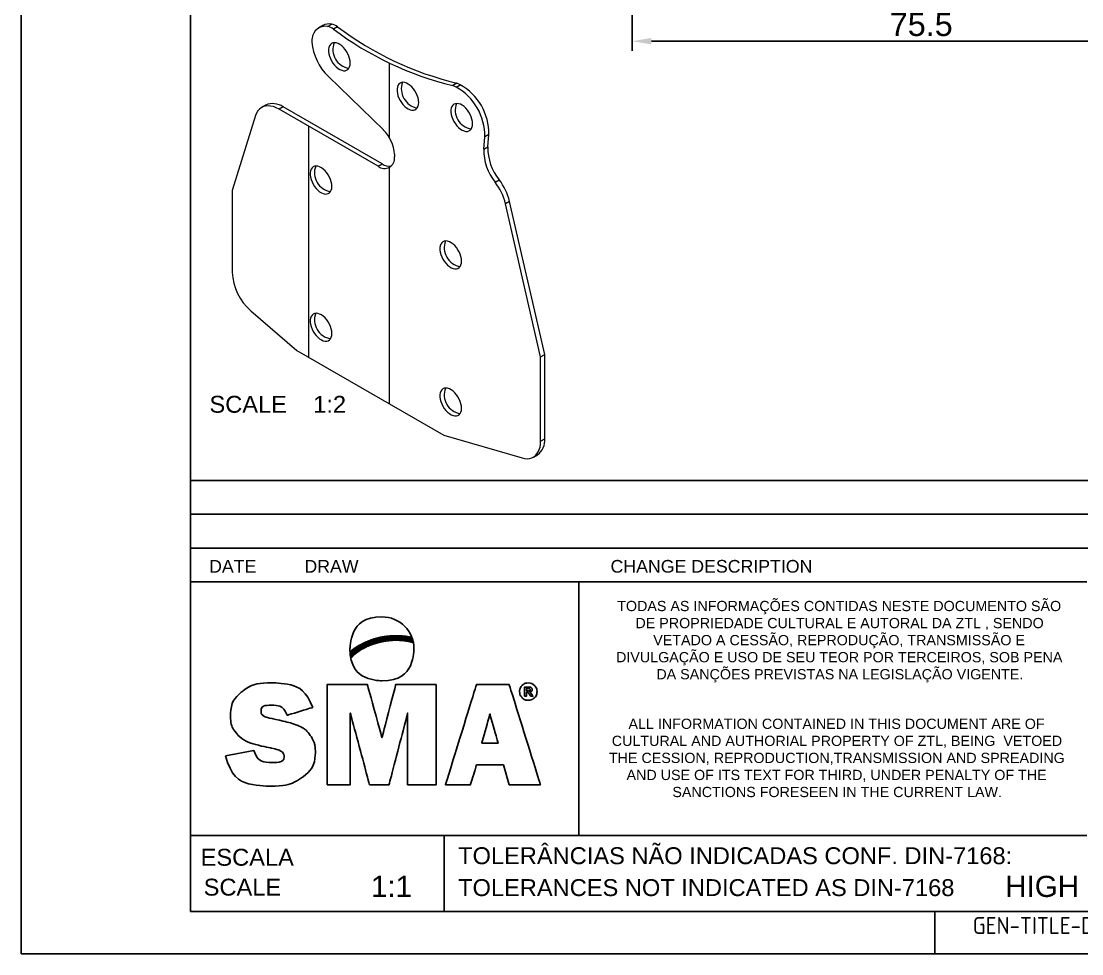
# Model space of a CAD drawing. Header units: millimetres. Extents: x 4575 to 4796, y 1257 to 1565.
# Drawn here: x 4575.3 to 4712.9, y 1256.9 to 1378 of the extents above; entities that cross this region are included whole.
import ezdxf
from ezdxf.enums import TextEntityAlignment as Align

# ---------------------------------------------------------------- set-up
doc = ezdxf.new("R2010")
doc.units = ezdxf.units.MM
doc.layers.add('AM_5', color=3, linetype='Continuous', lineweight=25)
doc.styles.add('ACISOTS', font='isocp.shx', dxfattribs={"height": 1})
doc.styles.get("Standard").update_dxf_attribs({"font": 'arial.ttf'})
doc.dimstyles.new('ISO-25', dxfattribs={"dimtxt": 3, "dimasz": 2.5, "dimexe": 1.25, "dimexo": 0.625, "dimtad": 1, "dimtxsty": 'Standard', "dimcen": 2.5, "dimadec": 0, "dimazin": 0, "dimtfac": 1, "dimtmove": 0, "dimatfit": 3, "dimfxl": 1, "dimarcsym": 0})

# ---------------------------------------------------------------- blocks, each defined once
blk = doc.blocks.new('*D11')
at = {"layer": 'AM_5', "color": 0, "lineweight": -2, "transparency": 16777216}
for p, q in [((4729.59, 1399.41), (4729.59, 1374.12)), ((4654.56, 1398.15), (4654.56, 1374.12)), ((4657.06, 1375.37), (4727.09, 1375.37))]:
    blk.add_line(p, q, dxfattribs=at)
at = {"layer": 'AM_5', "color": 0, "transparency": 16777216}
for points in [[(4657.06, 1375.79), (4657.06, 1374.95), (4654.56, 1375.37)], [(4727.09, 1375.79), (4727.09, 1374.95), (4729.59, 1375.37)]]:
    blk.add_solid(points, dxfattribs=at)
at = {"layer": 'Defpoints', "color": 0, "transparency": 16777216}
for p in [(4729.59, 1400.04), (4654.56, 1398.77), (4729.59, 1375.37)]:
    blk.add_point(p, dxfattribs=at)
at = {"layer": 'AM_5', "color": 0, "transparency": 16777216, "insert": (4692.08, 1377.52), "char_height": 3, "attachment_point": 5}
blk.add_mtext('75.5', dxfattribs=at)

msp = doc.modelspace()

# ---------------------------------------------------------------- linework, layer by layer
at = {"color": 135, "lineweight": 25}
for p, q in [((4575.269, 1256.861), (4575.269, 1565.318)), ((4693.822, 1256.861), (4693.822, 1262.349)), ((4795.909, 1256.861), (4575.269, 1256.861))]:
    msp.add_line(p, q, dxfattribs=at)
for p, q in [((4597.223, 1559.829), (4597.223, 1262.349)), ((4597.223, 1318.332), (4597.223, 1262.349)), ((4790.421, 1318.332), (4597.223, 1318.332)), ((4736.905, 1313.942), (4597.223, 1313.942)), ((4597.223, 1309.551), (4736.905, 1309.551)), ((4597.223, 1305.16), (4713.581, 1305.16)), ((4647.645, 1305.16), (4647.645, 1272.228)), ((4713.581, 1272.228), (4597.223, 1272.228)), ((4630.155, 1272.228), (4630.155, 1262.349)), ((4597.223, 1262.349), (4790.421, 1262.349)), ((4597.223, 1262.349), (4790.421, 1262.349))]:
    msp.add_line(p, q)
at = {"color": 7, "linetype": 'Continuous', "lineweight": 15}
for p, q in [((4614.419, 1377.403), (4613.889, 1377.097)), ((4615.042, 1377.282), (4615.572, 1377.588)), ((4616.32, 1377.255), (4615.79, 1376.949)), ((4623.028, 1372.543), (4623.028, 1362.89)), ((4615.131, 1370.797), (4622.267, 1363.84)), ((4631.805, 1369.929), (4631.275, 1369.623)), ((4631.709, 1369.415), (4631.275, 1369.623)), ((4631.709, 1369.415), (4632.239, 1369.721)), ((4632.239, 1369.721), (4631.805, 1369.929)), ((4607.008, 1367.073), (4606.478, 1366.767)), ((4609.258, 1366.85), (4608.727, 1366.544)), ((4622.107, 1359.433), (4609.258, 1366.85)), ((4605.685, 1365.701), (4602.644, 1355.971)), ((4621.577, 1359.127), (4608.727, 1366.544)), ((4612.538, 1364.345), (4612.538, 1334.337)), ((4635.304, 1361.334), (4635.432, 1362.952)), ((4635.963, 1363.258), (4635.432, 1362.952)), ((4635.835, 1361.641), (4635.963, 1363.258)), ((4635.304, 1361.334), (4635.835, 1361.641)), ((4623.698, 1360.698), (4623.698, 1360.352)), ((4621.577, 1359.127), (4622.107, 1359.433)), ((4623.028, 1358.998), (4623.028, 1328.281)), ((4636.777, 1357.055), (4637.308, 1357.362)), ((4602.644, 1355.971), (4602.644, 1345.332)), ((4638.654, 1354.55), (4638.123, 1354.244)), ((4643.214, 1334.694), (4638.654, 1354.55)), ((4642.684, 1334.388), (4638.123, 1354.244)), ((4605.056, 1340.374), (4611.023, 1335.211)), ((4611.023, 1335.211), (4630.115, 1324.19)), ((4642.684, 1334.388), (4643.214, 1334.694)), ((4642.684, 1323.423), (4642.684, 1334.388)), ((4643.214, 1323.73), (4643.214, 1334.694)), ((4630.115, 1324.19), (4640.271, 1321.251)), ((4642.684, 1323.423), (4643.214, 1323.73)), ((4641.751, 1321.363), (4642.282, 1321.669))]:
    msp.add_line(p, q, dxfattribs=at)
at = {"color": 7, "linetype": 'Continuous', "lineweight": 15, "flags": 128}
for points in [[(4617.97, 1372.538), (4617.95, 1372.824), (4617.89, 1373.125), (4617.792, 1373.433), (4617.658, 1373.738), (4617.493, 1374.032), (4617.302, 1374.306), (4617.089, 1374.553), (4616.861, 1374.765), (4616.625, 1374.936), (4616.386, 1375.062), (4616.153, 1375.139), (4615.932, 1375.164), (4615.729, 1375.137), (4615.55, 1375.058), (4615.401, 1374.93), (4615.284, 1374.757), (4615.205, 1374.543), (4615.165, 1374.295), (4615.165, 1374.02), (4615.205, 1373.726), (4615.284, 1373.42), (4615.401, 1373.113), (4615.55, 1372.812), (4615.729, 1372.527), (4615.932, 1372.266), (4616.153, 1372.035), (4616.386, 1371.843), (4616.625, 1371.694), (4616.861, 1371.592), (4617.089, 1371.541), (4617.302, 1371.542), (4617.493, 1371.595), (4617.658, 1371.699), (4617.792, 1371.85), (4617.89, 1372.044), (4617.95, 1372.275), (4617.97, 1372.538)], [(4626.853, 1367.41), (4626.833, 1367.696), (4626.773, 1367.997), (4626.675, 1368.305), (4626.541, 1368.61), (4626.376, 1368.904), (4626.185, 1369.178), (4625.972, 1369.425), (4625.744, 1369.637), (4625.508, 1369.808), (4625.269, 1369.934), (4625.036, 1370.011), (4624.815, 1370.036), (4624.612, 1370.009), (4624.433, 1369.93), (4624.284, 1369.802), (4624.167, 1369.629), (4624.088, 1369.415), (4624.048, 1369.167), (4624.048, 1368.892), (4624.088, 1368.598), (4624.167, 1368.292), (4624.284, 1367.985), (4624.433, 1367.684), (4624.612, 1367.399), (4624.815, 1367.137), (4625.036, 1366.907), (4625.269, 1366.715), (4625.508, 1366.565), (4625.744, 1366.464), (4625.972, 1366.413), (4626.185, 1366.414), (4626.376, 1366.467), (4626.541, 1366.571), (4626.675, 1366.722), (4626.773, 1366.916), (4626.833, 1367.147), (4626.853, 1367.41)], [(4608.727, 1366.544), (4608.36, 1366.732), (4607.997, 1366.868), (4607.644, 1366.95), (4607.305, 1366.978), (4606.986, 1366.951), (4606.69, 1366.868), (4606.421, 1366.733), (4606.183, 1366.545), (4605.979, 1366.309), (4605.812, 1366.026), (4605.685, 1365.701)], [(4633.854, 1364.655), (4633.833, 1364.941), (4633.773, 1365.242), (4633.675, 1365.549), (4633.542, 1365.854), (4633.377, 1366.148), (4633.185, 1366.423), (4632.972, 1366.669), (4632.744, 1366.882), (4632.508, 1367.053), (4632.27, 1367.179), (4632.037, 1367.255), (4631.816, 1367.281), (4631.613, 1367.253), (4631.434, 1367.175), (4631.284, 1367.047), (4631.168, 1366.874), (4631.088, 1366.66), (4631.048, 1366.412), (4631.048, 1366.137), (4631.088, 1365.842), (4631.168, 1365.537), (4631.284, 1365.23), (4631.434, 1364.929), (4631.613, 1364.644), (4631.816, 1364.382), (4632.037, 1364.152), (4632.27, 1363.959), (4632.508, 1363.81), (4632.744, 1363.709), (4632.972, 1363.658), (4633.185, 1363.659), (4633.377, 1363.712), (4633.542, 1363.815), (4633.675, 1363.966), (4633.773, 1364.161), (4633.833, 1364.392), (4633.854, 1364.655)], [(4615.584, 1356.523), (4615.564, 1356.809), (4615.504, 1357.11), (4615.405, 1357.418), (4615.272, 1357.723), (4615.107, 1358.017), (4614.915, 1358.291), (4614.702, 1358.538), (4614.474, 1358.75), (4614.238, 1358.922), (4614, 1359.048), (4613.767, 1359.124), (4613.546, 1359.149), (4613.343, 1359.122), (4613.164, 1359.043), (4613.014, 1358.916), (4612.898, 1358.742), (4612.818, 1358.529), (4612.778, 1358.281), (4612.778, 1358.006), (4612.818, 1357.711), (4612.898, 1357.406), (4613.014, 1357.098), (4613.164, 1356.798), (4613.343, 1356.512), (4613.546, 1356.251), (4613.767, 1356.021), (4614, 1355.828), (4614.238, 1355.679), (4614.474, 1355.577), (4614.702, 1355.526), (4614.915, 1355.527), (4615.107, 1355.58), (4615.272, 1355.684), (4615.405, 1355.835), (4615.504, 1356.029), (4615.564, 1356.261), (4615.584, 1356.523)], [(4632.422, 1346.803), (4632.402, 1347.089), (4632.341, 1347.39), (4632.243, 1347.698), (4632.11, 1348.003), (4631.945, 1348.297), (4631.753, 1348.571), (4631.54, 1348.818), (4631.312, 1349.03), (4631.076, 1349.201), (4630.838, 1349.327), (4630.605, 1349.404), (4630.384, 1349.429), (4630.181, 1349.402), (4630.002, 1349.323), (4629.852, 1349.195), (4629.736, 1349.022), (4629.656, 1348.808), (4629.616, 1348.56), (4629.616, 1348.285), (4629.656, 1347.991), (4629.736, 1347.685), (4629.852, 1347.378), (4630.002, 1347.077), (4630.181, 1346.792), (4630.384, 1346.531), (4630.605, 1346.3), (4630.838, 1346.108), (4631.076, 1345.959), (4631.312, 1345.857), (4631.54, 1345.806), (4631.753, 1345.807), (4631.945, 1345.86), (4632.11, 1345.964), (4632.243, 1346.115), (4632.341, 1346.309), (4632.402, 1346.54), (4632.422, 1346.803)], [(4615.584, 1337.416), (4615.564, 1337.702), (4615.504, 1338.003), (4615.405, 1338.311), (4615.272, 1338.616), (4615.107, 1338.91), (4614.915, 1339.184), (4614.702, 1339.431), (4614.474, 1339.643), (4614.238, 1339.815), (4614, 1339.94), (4613.767, 1340.017), (4613.546, 1340.042), (4613.343, 1340.015), (4613.164, 1339.936), (4613.014, 1339.809), (4612.898, 1339.635), (4612.818, 1339.422), (4612.778, 1339.174), (4612.778, 1338.898), (4612.818, 1338.604), (4612.898, 1338.299), (4613.014, 1337.991), (4613.164, 1337.69), (4613.343, 1337.405), (4613.546, 1337.144), (4613.767, 1336.914), (4614, 1336.721), (4614.238, 1336.572), (4614.474, 1336.47), (4614.702, 1336.419), (4614.915, 1336.42), (4615.107, 1336.473), (4615.272, 1336.577), (4615.405, 1336.728), (4615.504, 1336.922), (4615.564, 1337.154), (4615.584, 1337.416)], [(4632.422, 1327.696), (4632.402, 1327.982), (4632.341, 1328.283), (4632.243, 1328.591), (4632.11, 1328.896), (4631.945, 1329.19), (4631.753, 1329.464), (4631.54, 1329.711), (4631.312, 1329.923), (4631.076, 1330.094), (4630.838, 1330.22), (4630.605, 1330.297), (4630.384, 1330.322), (4630.181, 1330.295), (4630.002, 1330.216), (4629.852, 1330.088), (4629.736, 1329.915), (4629.656, 1329.701), (4629.616, 1329.453), (4629.616, 1329.178), (4629.656, 1328.884), (4629.736, 1328.578), (4629.852, 1328.271), (4630.002, 1327.97), (4630.181, 1327.685), (4630.384, 1327.423), (4630.605, 1327.193), (4630.838, 1327.001), (4631.076, 1326.851), (4631.312, 1326.75), (4631.54, 1326.699), (4631.753, 1326.7), (4631.945, 1326.753), (4632.11, 1326.857), (4632.243, 1327.008), (4632.341, 1327.202), (4632.402, 1327.433), (4632.422, 1327.696)], [(4640.271, 1321.251), (4640.607, 1321.177), (4640.93, 1321.152), (4641.235, 1321.178), (4641.519, 1321.254), (4641.778, 1321.379), (4642.009, 1321.551), (4642.21, 1321.768), (4642.378, 1322.028), (4642.51, 1322.327), (4642.606, 1322.662), (4642.664, 1323.029), (4642.684, 1323.423)]]:
    msp.add_lwpolyline(points, dxfattribs=at)
at = {"color": 7, "linetype": 'Continuous', "lineweight": 15}
for centre, radius, start, end in [((4614.754, 1375.565), 1.742, 80.49691, 174.46381), ((4615.256, 1375.877), 1.74, 79.53087, 118.72967), ((4614.716, 1375.546), 1.767, 52.5597, 79.3645), ((4615.246, 1375.852), 1.767, 52.5597, 79.3645), ((4641.02, 1410.254), 41.784, 232.85426, 256.51255), ((4641.551, 1410.561), 41.784, 232.85426, 256.51255), ((4614.898, 1375.383), 1.91, 169.43707, 183.6993), ((4620.099, 1375.922), 7.138, 185.32596, 225.8906), ((4618.207, 1374.297), 2.489, 159.68717, 260.30746), ((4627.09, 1369.169), 2.489, 159.68717, 260.30746), ((4628.673, 1363.363), 7.29, 359.1793, 60.7169), ((4628.143, 1363.056), 7.29, 359.1793, 60.7169), ((4607.934, 1364.95), 2.316, 55.13326, 113.55628), ((4634.09, 1366.414), 2.489, 159.68717, 260.30746), ((4619.033, 1360.471), 4.67, 2.78896, 46.1735), ((4641.891, 1361.209), 6.587, 178.90621, 219.08577), ((4642.479, 1361.535), 6.645, 179.08841, 218.90358), ((4622.399, 1360.152), 1.314, 231.28091, 8.72984), ((4615.82, 1358.283), 2.489, 159.68717, 260.30746), ((4623.036, 1360.805), 1.657, 235.90126, 279.80352), ((4631.39, 1352.8), 7.472, 13.54879, 37.62542), ((4630.859, 1352.494), 7.472, 13.54879, 37.62542), ((4632.658, 1348.562), 2.489, 159.68717, 260.30746), ((4609.687, 1345.693), 7.052, 182.93498, 228.95484), ((4615.82, 1339.176), 2.489, 159.68717, 260.30746), ((4632.658, 1329.455), 2.489, 159.68717, 260.30746), ((4641.009, 1323.486), 2.218, 305.00627, 6.30591)]:
    msp.add_arc(centre, radius, start, end, dxfattribs=at)
for points, knots in [([(4622.092, 1300.616), (4624.386, 1300.616), (4626.245, 1298.756), (4626.245, 1296.462), (4626.245, 1296.462), (4626.245, 1294.168), (4624.386, 1292.308), (4622.092, 1292.308), (4622.092, 1292.308), (4619.798, 1292.308), (4617.938, 1294.168), (4617.938, 1296.462), (4617.938, 1296.462), (4617.938, 1298.756), (4619.798, 1300.616), (4622.092, 1300.616)], [0, 0, 0, 0, 0.2, 0.2, 0.2, 0.3, 0.4, 0.4, 0.4, 0.5, 0.6, 0.6, 0.6, 0.8, 1, 1, 1, 1]), ([(4621.896, 1297.348), (4621.896, 1297.348), (4621.896, 1297.958), (4621.896, 1297.958), (4621.896, 1297.958), (4622.007, 1297.981), (4622.116, 1298.001), (4622.225, 1298.019), (4622.225, 1298.019), (4622.225, 1298.019), (4622.225, 1297.416), (4622.225, 1297.416), (4622.225, 1297.416), (4622.114, 1297.395), (4622.005, 1297.373), (4621.896, 1297.348)], [0, 0, 0, 0, 0.2, 0.2, 0.2, 0.3, 0.4, 0.4, 0.4, 0.5, 0.6, 0.6, 0.6, 0.8, 1, 1, 1, 1]), ([(4622.061, 1297.384), (4622.061, 1297.384), (4622.061, 1297.99), (4622.061, 1297.99), (4622.061, 1297.99), (4622.148, 1298.007), (4622.235, 1298.022), (4622.321, 1298.035), (4622.321, 1298.035), (4622.321, 1298.035), (4622.389, 1298.045), (4622.389, 1298.045), (4622.389, 1298.045), (4622.389, 1298.045), (4622.389, 1297.446), (4622.389, 1297.446), (4622.389, 1297.446), (4622.278, 1297.427), (4622.169, 1297.406), (4622.061, 1297.384)], [0, 0, 0, 0, 0.1666667, 0.1666667, 0.1666667, 0.25, 0.3333333, 0.3333333, 0.3333333, 0.4166667, 0.5, 0.5, 0.5, 0.5833333, 0.6666667, 0.6666667, 0.6666667, 0.8333333, 1, 1, 1, 1]), ([(4622.225, 1297.416), (4622.225, 1297.416), (4622.225, 1298.019), (4622.225, 1298.019), (4622.225, 1298.019), (4622.257, 1298.025), (4622.289, 1298.03), (4622.321, 1298.035), (4622.321, 1298.035), (4622.4, 1298.047), (4622.477, 1298.058), (4622.553, 1298.068), (4622.553, 1298.068), (4622.553, 1298.068), (4622.553, 1297.472), (4622.553, 1297.472), (4622.553, 1297.472), (4622.553, 1297.472), (4622.551, 1297.472), (4622.551, 1297.472), (4622.551, 1297.472), (4622.441, 1297.455), (4622.333, 1297.437), (4622.225, 1297.416)], [0, 0, 0, 0, 0.1428571, 0.1428571, 0.1428571, 0.2142857, 0.2857143, 0.2857143, 0.2857143, 0.3571429, 0.4285714, 0.4285714, 0.4285714, 0.5, 0.5714286, 0.5714286, 0.5714286, 0.6428571, 0.7142857, 0.7142857, 0.7142857, 0.8571429, 1, 1, 1, 1]), ([(4622.389, 1297.446), (4622.389, 1297.446), (4622.389, 1298.045), (4622.389, 1298.045), (4622.389, 1298.045), (4622.501, 1298.061), (4622.61, 1298.076), (4622.717, 1298.089), (4622.717, 1298.089), (4622.717, 1298.089), (4622.717, 1297.496), (4622.717, 1297.496), (4622.717, 1297.496), (4622.662, 1297.488), (4622.607, 1297.48), (4622.551, 1297.472), (4622.551, 1297.472), (4622.497, 1297.464), (4622.443, 1297.455), (4622.389, 1297.446)], [0, 0, 0, 0, 0.1666667, 0.1666667, 0.1666667, 0.25, 0.3333333, 0.3333333, 0.3333333, 0.4166667, 0.5, 0.5, 0.5, 0.5833333, 0.6666667, 0.6666667, 0.6666667, 0.8333333, 1, 1, 1, 1]), ([(4622.553, 1297.472), (4622.553, 1297.472), (4622.553, 1298.068), (4622.553, 1298.068), (4622.553, 1298.068), (4622.665, 1298.083), (4622.775, 1298.096), (4622.882, 1298.108), (4622.882, 1298.108), (4622.882, 1298.108), (4622.882, 1297.516), (4622.882, 1297.516), (4622.882, 1297.516), (4622.773, 1297.503), (4622.663, 1297.489), (4622.553, 1297.472)], [0, 0, 0, 0, 0.2, 0.2, 0.2, 0.3, 0.4, 0.4, 0.4, 0.5, 0.6, 0.6, 0.6, 0.8, 1, 1, 1, 1]), ([(4622.717, 1297.496), (4622.717, 1297.496), (4622.717, 1298.089), (4622.717, 1298.089), (4622.717, 1298.089), (4622.829, 1298.103), (4622.939, 1298.114), (4623.046, 1298.124), (4623.046, 1298.124), (4623.046, 1298.124), (4623.046, 1297.534), (4623.046, 1297.534), (4623.046, 1297.534), (4622.937, 1297.523), (4622.827, 1297.51), (4622.717, 1297.496)], [0, 0, 0, 0, 0.2, 0.2, 0.2, 0.3, 0.4, 0.4, 0.4, 0.5, 0.6, 0.6, 0.6, 0.8, 1, 1, 1, 1]), ([(4622.882, 1297.516), (4622.882, 1297.516), (4622.882, 1298.108), (4622.882, 1298.108), (4622.882, 1298.108), (4622.994, 1298.12), (4623.103, 1298.13), (4623.21, 1298.138), (4623.21, 1298.138), (4623.21, 1298.138), (4623.21, 1297.548), (4623.21, 1297.548), (4623.21, 1297.548), (4623.101, 1297.54), (4622.992, 1297.529), (4622.882, 1297.516)], [0, 0, 0, 0, 0.2, 0.2, 0.2, 0.3, 0.4, 0.4, 0.4, 0.5, 0.6, 0.6, 0.6, 0.8, 1, 1, 1, 1]), ([(4623.046, 1297.534), (4623.046, 1297.534), (4623.046, 1298.124), (4623.046, 1298.124), (4623.046, 1298.124), (4623.158, 1298.134), (4623.267, 1298.143), (4623.374, 1298.149), (4623.374, 1298.149), (4623.374, 1298.149), (4623.374, 1297.56), (4623.374, 1297.56), (4623.374, 1297.56), (4623.265, 1297.553), (4623.156, 1297.545), (4623.046, 1297.534)], [0, 0, 0, 0, 0.2, 0.2, 0.2, 0.3, 0.4, 0.4, 0.4, 0.5, 0.6, 0.6, 0.6, 0.8, 1, 1, 1, 1]), ([(4623.21, 1297.548), (4623.21, 1297.548), (4623.21, 1298.138), (4623.21, 1298.138), (4623.21, 1298.138), (4623.322, 1298.147), (4623.431, 1298.153), (4623.538, 1298.158), (4623.538, 1298.158), (4623.538, 1298.158), (4623.538, 1297.569), (4623.538, 1297.569), (4623.538, 1297.569), (4623.43, 1297.564), (4623.32, 1297.557), (4623.21, 1297.548)], [0, 0, 0, 0, 0.2, 0.2, 0.2, 0.3, 0.4, 0.4, 0.4, 0.5, 0.6, 0.6, 0.6, 0.8, 1, 1, 1, 1]), ([(4623.374, 1297.56), (4623.374, 1297.56), (4623.374, 1298.149), (4623.374, 1298.149), (4623.374, 1298.149), (4623.486, 1298.156), (4623.596, 1298.161), (4623.703, 1298.164), (4623.703, 1298.164), (4623.703, 1298.164), (4623.703, 1297.575), (4623.703, 1297.575), (4623.703, 1297.575), (4623.594, 1297.572), (4623.484, 1297.567), (4623.374, 1297.56)], [0, 0, 0, 0, 0.2, 0.2, 0.2, 0.3, 0.4, 0.4, 0.4, 0.5, 0.6, 0.6, 0.6, 0.8, 1, 1, 1, 1]), ([(4623.538, 1297.569), (4623.538, 1297.569), (4623.538, 1298.158), (4623.538, 1298.158), (4623.538, 1298.158), (4623.65, 1298.163), (4623.76, 1298.166), (4623.867, 1298.167), (4623.867, 1298.167), (4623.867, 1298.167), (4623.867, 1297.578), (4623.867, 1297.578), (4623.867, 1297.578), (4623.758, 1297.577), (4623.649, 1297.574), (4623.538, 1297.569)], [0, 0, 0, 0, 0.2, 0.2, 0.2, 0.3, 0.4, 0.4, 0.4, 0.5, 0.6, 0.6, 0.6, 0.8, 1, 1, 1, 1]), ([(4623.703, 1297.575), (4623.703, 1297.575), (4623.703, 1298.164), (4623.703, 1298.164), (4623.703, 1298.164), (4623.814, 1298.167), (4623.924, 1298.168), (4624.031, 1298.168), (4624.031, 1298.168), (4624.031, 1298.168), (4624.031, 1297.577), (4624.031, 1297.577), (4624.031, 1297.577), (4623.922, 1297.579), (4623.813, 1297.578), (4623.703, 1297.575)], [0, 0, 0, 0, 0.2, 0.2, 0.2, 0.3, 0.4, 0.4, 0.4, 0.5, 0.6, 0.6, 0.6, 0.8, 1, 1, 1, 1]), ([(4623.867, 1297.578), (4623.867, 1297.578), (4623.867, 1298.167), (4623.867, 1298.167), (4623.867, 1298.167), (4623.979, 1298.168), (4624.088, 1298.168), (4624.195, 1298.165), (4624.195, 1298.165), (4624.195, 1298.165), (4624.195, 1297.574), (4624.195, 1297.574), (4624.195, 1297.574), (4624.087, 1297.577), (4623.977, 1297.579), (4623.867, 1297.578)], [0, 0, 0, 0, 0.2, 0.2, 0.2, 0.3, 0.4, 0.4, 0.4, 0.5, 0.6, 0.6, 0.6, 0.8, 1, 1, 1, 1]), ([(4624.031, 1297.577), (4624.031, 1297.577), (4624.031, 1298.168), (4624.031, 1298.168), (4624.031, 1298.168), (4624.143, 1298.167), (4624.252, 1298.164), (4624.36, 1298.159), (4624.36, 1298.159), (4624.36, 1298.159), (4624.36, 1297.568), (4624.36, 1297.568), (4624.36, 1297.568), (4624.251, 1297.573), (4624.141, 1297.576), (4624.031, 1297.577)], [0, 0, 0, 0, 0.2, 0.2, 0.2, 0.3, 0.4, 0.4, 0.4, 0.5, 0.6, 0.6, 0.6, 0.8, 1, 1, 1, 1]), ([(4624.195, 1297.574), (4624.195, 1297.574), (4624.195, 1298.165), (4624.195, 1298.165), (4624.195, 1298.165), (4624.307, 1298.162), (4624.416, 1298.157), (4624.524, 1298.15), (4624.524, 1298.15), (4624.524, 1298.15), (4624.524, 1297.558), (4624.524, 1297.558), (4624.524, 1297.558), (4624.415, 1297.566), (4624.306, 1297.571), (4624.195, 1297.574)], [0, 0, 0, 0, 0.2, 0.2, 0.2, 0.3, 0.4, 0.4, 0.4, 0.5, 0.6, 0.6, 0.6, 0.8, 1, 1, 1, 1]), ([(4624.36, 1297.568), (4624.36, 1297.568), (4624.36, 1298.159), (4624.36, 1298.159), (4624.36, 1298.159), (4624.471, 1298.154), (4624.58, 1298.147), (4624.688, 1298.138), (4624.688, 1298.138), (4624.688, 1298.138), (4624.688, 1297.546), (4624.688, 1297.546), (4624.688, 1297.546), (4624.58, 1297.555), (4624.47, 1297.562), (4624.36, 1297.568)], [0, 0, 0, 0, 0.2, 0.2, 0.2, 0.3, 0.4, 0.4, 0.4, 0.5, 0.6, 0.6, 0.6, 0.8, 1, 1, 1, 1]), ([(4624.524, 1297.558), (4624.524, 1297.558), (4624.524, 1298.15), (4624.524, 1298.15), (4624.524, 1298.15), (4624.635, 1298.143), (4624.744, 1298.134), (4624.852, 1298.123), (4624.852, 1298.123), (4624.852, 1298.123), (4624.852, 1297.53), (4624.852, 1297.53), (4624.852, 1297.53), (4624.744, 1297.541), (4624.634, 1297.551), (4624.524, 1297.558)], [0, 0, 0, 0, 0.2, 0.2, 0.2, 0.3, 0.4, 0.4, 0.4, 0.5, 0.6, 0.6, 0.6, 0.8, 1, 1, 1, 1]), ([(4624.688, 1297.546), (4624.688, 1297.546), (4624.688, 1298.138), (4624.688, 1298.138), (4624.688, 1298.138), (4624.799, 1298.129), (4624.908, 1298.118), (4625.016, 1298.105), (4625.016, 1298.105), (4625.016, 1298.105), (4625.016, 1297.51), (4625.016, 1297.51), (4625.016, 1297.51), (4624.908, 1297.524), (4624.799, 1297.536), (4624.688, 1297.546)], [0, 0, 0, 0, 0.2, 0.2, 0.2, 0.3, 0.4, 0.4, 0.4, 0.5, 0.6, 0.6, 0.6, 0.8, 1, 1, 1, 1]), ([(4624.852, 1297.53), (4624.852, 1297.53), (4624.852, 1298.123), (4624.852, 1298.123), (4624.852, 1298.123), (4624.963, 1298.112), (4625.072, 1298.098), (4625.181, 1298.084), (4625.181, 1298.084), (4625.181, 1298.084), (4625.181, 1297.488), (4625.181, 1297.488), (4625.181, 1297.488), (4625.072, 1297.504), (4624.963, 1297.518), (4624.852, 1297.53)], [0, 0, 0, 0, 0.2, 0.2, 0.2, 0.3, 0.4, 0.4, 0.4, 0.5, 0.6, 0.6, 0.6, 0.8, 1, 1, 1, 1]), ([(4625.016, 1297.51), (4625.016, 1297.51), (4625.016, 1298.105), (4625.016, 1298.105), (4625.016, 1298.105), (4625.127, 1298.091), (4625.236, 1298.076), (4625.345, 1298.059), (4625.345, 1298.059), (4625.345, 1298.059), (4625.345, 1297.461), (4625.345, 1297.461), (4625.345, 1297.461), (4625.237, 1297.48), (4625.127, 1297.496), (4625.016, 1297.51)], [0, 0, 0, 0, 0.2, 0.2, 0.2, 0.3, 0.4, 0.4, 0.4, 0.5, 0.6, 0.6, 0.6, 0.8, 1, 1, 1, 1]), ([(4625.181, 1297.488), (4625.181, 1297.488), (4625.181, 1298.084), (4625.181, 1298.084), (4625.181, 1298.084), (4625.291, 1298.068), (4625.4, 1298.051), (4625.509, 1298.033), (4625.509, 1298.033), (4625.509, 1298.033), (4625.509, 1297.432), (4625.509, 1297.432), (4625.509, 1297.432), (4625.401, 1297.452), (4625.292, 1297.471), (4625.181, 1297.488)], [0, 0, 0, 0, 0.2, 0.2, 0.2, 0.3, 0.4, 0.4, 0.4, 0.5, 0.6, 0.6, 0.6, 0.8, 1, 1, 1, 1]), ([(4625.345, 1297.461), (4625.345, 1297.461), (4625.345, 1298.059), (4625.345, 1298.059), (4625.345, 1298.059), (4625.455, 1298.042), (4625.564, 1298.024), (4625.673, 1298.003), (4625.673, 1298.003), (4625.673, 1298.003), (4625.673, 1297.398), (4625.673, 1297.398), (4625.673, 1297.398), (4625.565, 1297.421), (4625.456, 1297.443), (4625.345, 1297.461)], [0, 0, 0, 0, 0.2, 0.2, 0.2, 0.3, 0.4, 0.4, 0.4, 0.5, 0.6, 0.6, 0.6, 0.8, 1, 1, 1, 1]), ([(4625.509, 1297.432), (4625.509, 1297.432), (4625.509, 1298.033), (4625.509, 1298.033), (4625.509, 1298.033), (4625.619, 1298.014), (4625.728, 1297.993), (4625.838, 1297.971), (4625.838, 1297.971), (4625.838, 1297.971), (4625.838, 1297.361), (4625.838, 1297.361), (4625.838, 1297.361), (4625.73, 1297.387), (4625.62, 1297.41), (4625.509, 1297.432)], [0, 0, 0, 0, 0.2, 0.2, 0.2, 0.3, 0.4, 0.4, 0.4, 0.5, 0.6, 0.6, 0.6, 0.8, 1, 1, 1, 1]), ([(4618.448, 1295.663), (4618.448, 1295.663), (4618.448, 1296.466), (4618.448, 1296.466), (4618.448, 1296.466), (4618.554, 1296.541), (4618.664, 1296.613), (4618.776, 1296.684), (4618.776, 1296.684), (4618.776, 1296.684), (4618.776, 1295.934), (4618.776, 1295.934), (4618.776, 1295.934), (4618.662, 1295.846), (4618.552, 1295.756), (4618.448, 1295.663)], [0, 0, 0, 0, 0.2, 0.2, 0.2, 0.3, 0.4, 0.4, 0.4, 0.5, 0.6, 0.6, 0.6, 0.8, 1, 1, 1, 1]), ([(4618.612, 1295.803), (4618.612, 1295.803), (4618.612, 1296.578), (4618.612, 1296.578), (4618.612, 1296.578), (4618.719, 1296.649), (4618.828, 1296.718), (4618.94, 1296.785), (4618.94, 1296.785), (4618.94, 1296.785), (4618.94, 1296.057), (4618.94, 1296.057), (4618.94, 1296.057), (4618.827, 1295.975), (4618.717, 1295.89), (4618.612, 1295.803)], [0, 0, 0, 0, 0.2, 0.2, 0.2, 0.3, 0.4, 0.4, 0.4, 0.5, 0.6, 0.6, 0.6, 0.8, 1, 1, 1, 1]), ([(4618.776, 1295.934), (4618.776, 1295.934), (4618.776, 1296.684), (4618.776, 1296.684), (4618.776, 1296.684), (4618.883, 1296.752), (4618.993, 1296.818), (4619.105, 1296.882), (4619.105, 1296.882), (4619.105, 1296.882), (4619.105, 1296.171), (4619.105, 1296.171), (4619.105, 1296.171), (4618.991, 1296.095), (4618.882, 1296.016), (4618.776, 1295.934)], [0, 0, 0, 0, 0.2, 0.2, 0.2, 0.3, 0.4, 0.4, 0.4, 0.5, 0.6, 0.6, 0.6, 0.8, 1, 1, 1, 1]), ([(4618.94, 1296.057), (4618.94, 1296.057), (4618.94, 1296.785), (4618.94, 1296.785), (4618.94, 1296.785), (4619.048, 1296.85), (4619.157, 1296.912), (4619.269, 1296.973), (4619.269, 1296.973), (4619.269, 1296.973), (4619.269, 1296.279), (4619.269, 1296.279), (4619.269, 1296.279), (4619.156, 1296.207), (4619.046, 1296.133), (4618.94, 1296.057)], [0, 0, 0, 0, 0.2, 0.2, 0.2, 0.3, 0.4, 0.4, 0.4, 0.5, 0.6, 0.6, 0.6, 0.8, 1, 1, 1, 1]), ([(4619.105, 1296.171), (4619.105, 1296.171), (4619.105, 1296.882), (4619.105, 1296.882), (4619.105, 1296.882), (4619.212, 1296.943), (4619.322, 1297.003), (4619.433, 1297.061), (4619.433, 1297.061), (4619.433, 1297.061), (4619.433, 1296.381), (4619.433, 1296.381), (4619.433, 1296.381), (4619.32, 1296.313), (4619.211, 1296.243), (4619.105, 1296.171)], [0, 0, 0, 0, 0.2, 0.2, 0.2, 0.3, 0.4, 0.4, 0.4, 0.5, 0.6, 0.6, 0.6, 0.8, 1, 1, 1, 1]), ([(4619.269, 1296.279), (4619.269, 1296.279), (4619.269, 1296.973), (4619.269, 1296.973), (4619.269, 1296.973), (4619.377, 1297.032), (4619.486, 1297.089), (4619.597, 1297.145), (4619.597, 1297.145), (4619.597, 1297.145), (4619.597, 1296.476), (4619.597, 1296.476), (4619.597, 1296.476), (4619.485, 1296.413), (4619.375, 1296.347), (4619.269, 1296.279)], [0, 0, 0, 0, 0.2, 0.2, 0.2, 0.3, 0.4, 0.4, 0.4, 0.5, 0.6, 0.6, 0.6, 0.8, 1, 1, 1, 1]), ([(4619.433, 1296.381), (4619.433, 1296.381), (4619.433, 1297.061), (4619.433, 1297.061), (4619.433, 1297.061), (4619.541, 1297.117), (4619.651, 1297.172), (4619.761, 1297.225), (4619.761, 1297.225), (4619.761, 1297.225), (4619.761, 1296.566), (4619.761, 1296.566), (4619.761, 1296.566), (4619.649, 1296.506), (4619.54, 1296.444), (4619.433, 1296.381)], [0, 0, 0, 0, 0.2, 0.2, 0.2, 0.3, 0.4, 0.4, 0.4, 0.5, 0.6, 0.6, 0.6, 0.8, 1, 1, 1, 1]), ([(4619.597, 1296.476), (4619.597, 1296.476), (4619.597, 1297.145), (4619.597, 1297.145), (4619.597, 1297.145), (4619.705, 1297.199), (4619.815, 1297.251), (4619.926, 1297.301), (4619.926, 1297.301), (4619.926, 1297.301), (4619.926, 1296.651), (4619.926, 1296.651), (4619.926, 1296.651), (4619.814, 1296.595), (4619.704, 1296.536), (4619.597, 1296.476)], [0, 0, 0, 0, 0.2, 0.2, 0.2, 0.3, 0.4, 0.4, 0.4, 0.5, 0.6, 0.6, 0.6, 0.8, 1, 1, 1, 1]), ([(4619.761, 1296.566), (4619.761, 1296.566), (4619.761, 1297.225), (4619.761, 1297.225), (4619.761, 1297.225), (4619.87, 1297.276), (4619.979, 1297.326), (4620.09, 1297.374), (4620.09, 1297.374), (4620.09, 1297.374), (4620.09, 1296.731), (4620.09, 1296.731), (4620.09, 1296.731), (4619.978, 1296.678), (4619.869, 1296.623), (4619.761, 1296.566)], [0, 0, 0, 0, 0.2, 0.2, 0.2, 0.3, 0.4, 0.4, 0.4, 0.5, 0.6, 0.6, 0.6, 0.8, 1, 1, 1, 1]), ([(4619.926, 1296.651), (4619.926, 1296.651), (4619.926, 1297.301), (4619.926, 1297.301), (4619.926, 1297.301), (4620.034, 1297.351), (4620.144, 1297.398), (4620.254, 1297.444), (4620.254, 1297.444), (4620.254, 1297.444), (4620.254, 1296.806), (4620.254, 1296.806), (4620.254, 1296.806), (4620.142, 1296.757), (4620.033, 1296.705), (4619.926, 1296.651)], [0, 0, 0, 0, 0.2, 0.2, 0.2, 0.3, 0.4, 0.4, 0.4, 0.5, 0.6, 0.6, 0.6, 0.8, 1, 1, 1, 1]), ([(4620.09, 1296.731), (4620.09, 1296.731), (4620.09, 1297.374), (4620.09, 1297.374), (4620.09, 1297.374), (4620.199, 1297.421), (4620.308, 1297.466), (4620.418, 1297.51), (4620.418, 1297.51), (4620.418, 1297.51), (4620.418, 1296.878), (4620.418, 1296.878), (4620.418, 1296.878), (4620.307, 1296.831), (4620.197, 1296.782), (4620.09, 1296.731)], [0, 0, 0, 0, 0.2, 0.2, 0.2, 0.3, 0.4, 0.4, 0.4, 0.5, 0.6, 0.6, 0.6, 0.8, 1, 1, 1, 1]), ([(4620.254, 1296.806), (4620.254, 1296.806), (4620.254, 1297.444), (4620.254, 1297.444), (4620.254, 1297.444), (4620.363, 1297.488), (4620.472, 1297.531), (4620.583, 1297.572), (4620.583, 1297.572), (4620.583, 1297.572), (4620.583, 1296.945), (4620.583, 1296.945), (4620.583, 1296.945), (4620.471, 1296.901), (4620.362, 1296.854), (4620.254, 1296.806)], [0, 0, 0, 0, 0.2, 0.2, 0.2, 0.3, 0.4, 0.4, 0.4, 0.5, 0.6, 0.6, 0.6, 0.8, 1, 1, 1, 1]), ([(4620.418, 1296.878), (4620.418, 1296.878), (4620.418, 1297.51), (4620.418, 1297.51), (4620.418, 1297.51), (4620.527, 1297.552), (4620.637, 1297.593), (4620.747, 1297.632), (4620.747, 1297.632), (4620.747, 1297.632), (4620.747, 1297.008), (4620.747, 1297.008), (4620.747, 1297.008), (4620.635, 1296.966), (4620.526, 1296.923), (4620.418, 1296.878)], [0, 0, 0, 0, 0.2, 0.2, 0.2, 0.3, 0.4, 0.4, 0.4, 0.5, 0.6, 0.6, 0.6, 0.8, 1, 1, 1, 1]), ([(4620.583, 1296.945), (4620.583, 1296.945), (4620.583, 1297.572), (4620.583, 1297.572), (4620.583, 1297.572), (4620.692, 1297.613), (4620.801, 1297.652), (4620.911, 1297.688), (4620.911, 1297.688), (4620.911, 1297.688), (4620.911, 1297.067), (4620.911, 1297.067), (4620.911, 1297.067), (4620.8, 1297.028), (4620.69, 1296.987), (4620.583, 1296.945)], [0, 0, 0, 0, 0.2, 0.2, 0.2, 0.3, 0.4, 0.4, 0.4, 0.5, 0.6, 0.6, 0.6, 0.8, 1, 1, 1, 1]), ([(4620.747, 1297.008), (4620.747, 1297.008), (4620.747, 1297.632), (4620.747, 1297.632), (4620.747, 1297.632), (4620.856, 1297.671), (4620.966, 1297.707), (4621.075, 1297.742), (4621.075, 1297.742), (4621.075, 1297.742), (4621.075, 1297.122), (4621.075, 1297.122), (4621.075, 1297.122), (4620.964, 1297.086), (4620.855, 1297.048), (4620.747, 1297.008)], [0, 0, 0, 0, 0.2, 0.2, 0.2, 0.3, 0.4, 0.4, 0.4, 0.5, 0.6, 0.6, 0.6, 0.8, 1, 1, 1, 1]), ([(4620.911, 1297.067), (4620.911, 1297.067), (4620.911, 1297.688), (4620.911, 1297.688), (4620.911, 1297.688), (4621.02, 1297.725), (4621.13, 1297.759), (4621.239, 1297.791), (4621.239, 1297.791), (4621.239, 1297.791), (4621.239, 1297.174), (4621.239, 1297.174), (4621.239, 1297.174), (4621.128, 1297.14), (4621.019, 1297.105), (4620.911, 1297.067)], [0, 0, 0, 0, 0.2, 0.2, 0.2, 0.3, 0.4, 0.4, 0.4, 0.5, 0.6, 0.6, 0.6, 0.8, 1, 1, 1, 1]), ([(4621.075, 1297.122), (4621.075, 1297.122), (4621.075, 1297.742), (4621.075, 1297.742), (4621.075, 1297.742), (4621.185, 1297.776), (4621.294, 1297.808), (4621.404, 1297.838), (4621.404, 1297.838), (4621.404, 1297.838), (4621.404, 1297.223), (4621.404, 1297.223), (4621.404, 1297.223), (4621.293, 1297.191), (4621.183, 1297.158), (4621.075, 1297.122)], [0, 0, 0, 0, 0.2, 0.2, 0.2, 0.3, 0.4, 0.4, 0.4, 0.5, 0.6, 0.6, 0.6, 0.8, 1, 1, 1, 1]), ([(4621.239, 1297.174), (4621.239, 1297.174), (4621.239, 1297.791), (4621.239, 1297.791), (4621.239, 1297.791), (4621.349, 1297.824), (4621.459, 1297.854), (4621.568, 1297.881), (4621.568, 1297.881), (4621.568, 1297.881), (4621.568, 1297.268), (4621.568, 1297.268), (4621.568, 1297.268), (4621.457, 1297.239), (4621.348, 1297.207), (4621.239, 1297.174)], [0, 0, 0, 0, 0.2, 0.2, 0.2, 0.3, 0.4, 0.4, 0.4, 0.5, 0.6, 0.6, 0.6, 0.8, 1, 1, 1, 1]), ([(4621.404, 1297.223), (4621.404, 1297.223), (4621.404, 1297.838), (4621.404, 1297.838), (4621.404, 1297.838), (4621.513, 1297.868), (4621.623, 1297.896), (4621.732, 1297.921), (4621.732, 1297.921), (4621.732, 1297.921), (4621.732, 1297.31), (4621.732, 1297.31), (4621.732, 1297.31), (4621.621, 1297.283), (4621.512, 1297.254), (4621.404, 1297.223)], [0, 0, 0, 0, 0.2, 0.2, 0.2, 0.3, 0.4, 0.4, 0.4, 0.5, 0.6, 0.6, 0.6, 0.8, 1, 1, 1, 1]), ([(4621.568, 1297.268), (4621.568, 1297.268), (4621.568, 1297.881), (4621.568, 1297.881), (4621.568, 1297.881), (4621.678, 1297.909), (4621.787, 1297.935), (4621.896, 1297.958), (4621.896, 1297.958), (4621.896, 1297.958), (4621.896, 1297.348), (4621.896, 1297.348), (4621.896, 1297.348), (4621.786, 1297.323), (4621.676, 1297.297), (4621.568, 1297.268)], [0, 0, 0, 0, 0.2, 0.2, 0.2, 0.3, 0.4, 0.4, 0.4, 0.5, 0.6, 0.6, 0.6, 0.8, 1, 1, 1, 1]), ([(4621.732, 1297.31), (4621.732, 1297.31), (4621.732, 1297.921), (4621.732, 1297.921), (4621.732, 1297.921), (4621.842, 1297.947), (4621.952, 1297.97), (4622.061, 1297.99), (4622.061, 1297.99), (4622.061, 1297.99), (4622.061, 1297.384), (4622.061, 1297.384), (4622.061, 1297.384), (4621.95, 1297.361), (4621.84, 1297.336), (4621.732, 1297.31)], [0, 0, 0, 0, 0.2, 0.2, 0.2, 0.3, 0.4, 0.4, 0.4, 0.5, 0.6, 0.6, 0.6, 0.8, 1, 1, 1, 1]), ([(4625.673, 1297.398), (4625.673, 1297.398), (4625.673, 1298.003), (4625.673, 1298.003), (4625.673, 1298.003), (4625.774, 1297.984), (4625.873, 1297.965), (4625.973, 1297.943), (4625.973, 1297.943), (4625.983, 1297.918), (4625.993, 1297.892), (4626.002, 1297.866), (4626.002, 1297.866), (4626.002, 1297.866), (4626.002, 1297.319), (4626.002, 1297.319), (4626.002, 1297.319), (4625.894, 1297.348), (4625.785, 1297.374), (4625.673, 1297.398)], [0, 0, 0, 0, 0.1666667, 0.1666667, 0.1666667, 0.25, 0.3333333, 0.3333333, 0.3333333, 0.4166667, 0.5, 0.5, 0.5, 0.5833333, 0.6666667, 0.6666667, 0.6666667, 0.8333333, 1, 1, 1, 1]), ([(4625.838, 1297.361), (4625.838, 1297.361), (4625.838, 1297.971), (4625.838, 1297.971), (4625.838, 1297.971), (4625.883, 1297.962), (4625.928, 1297.953), (4625.973, 1297.943), (4625.973, 1297.943), (4626.055, 1297.728), (4626.12, 1297.504), (4626.166, 1297.274), (4626.166, 1297.274), (4626.058, 1297.305), (4625.949, 1297.334), (4625.838, 1297.361)], [0, 0, 0, 0, 0.2, 0.2, 0.2, 0.3, 0.4, 0.4, 0.4, 0.5, 0.6, 0.6, 0.6, 0.8, 1, 1, 1, 1]), ([(4626.002, 1297.319), (4626.002, 1297.319), (4626.002, 1297.866), (4626.002, 1297.866), (4626.002, 1297.866), (4626.071, 1297.675), (4626.126, 1297.477), (4626.166, 1297.274), (4626.166, 1297.274), (4626.112, 1297.289), (4626.057, 1297.305), (4626.002, 1297.319)], [0, 0, 0, 0, 0.25, 0.25, 0.25, 0.375, 0.5, 0.5, 0.5, 0.75, 1, 1, 1, 1]), ([(4618.283, 1296.348), (4618.283, 1296.348), (4618.283, 1295.511), (4618.283, 1295.511), (4618.283, 1295.511), (4618.219, 1295.449), (4618.157, 1295.386), (4618.097, 1295.323), (4618.097, 1295.323), (4618.026, 1295.57), (4617.978, 1295.826), (4617.955, 1296.09), (4617.955, 1296.09), (4618.06, 1296.178), (4618.169, 1296.264), (4618.283, 1296.348)], [0, 0, 0, 0, 0.2, 0.2, 0.2, 0.3, 0.4, 0.4, 0.4, 0.5, 0.6, 0.6, 0.6, 0.8, 1, 1, 1, 1]), ([(4618.119, 1296.223), (4618.119, 1296.223), (4618.119, 1295.346), (4618.119, 1295.346), (4618.119, 1295.346), (4618.112, 1295.338), (4618.104, 1295.33), (4618.097, 1295.323), (4618.097, 1295.323), (4618.026, 1295.57), (4617.978, 1295.826), (4617.955, 1296.09), (4617.955, 1296.09), (4618.008, 1296.135), (4618.063, 1296.179), (4618.119, 1296.223)], [0, 0, 0, 0, 0.2, 0.2, 0.2, 0.3, 0.4, 0.4, 0.4, 0.5, 0.6, 0.6, 0.6, 0.8, 1, 1, 1, 1]), ([(4618.119, 1295.346), (4618.119, 1295.346), (4618.119, 1296.223), (4618.119, 1296.223), (4618.119, 1296.223), (4618.224, 1296.306), (4618.334, 1296.387), (4618.448, 1296.466), (4618.448, 1296.466), (4618.448, 1296.466), (4618.448, 1295.663), (4618.448, 1295.663), (4618.448, 1295.663), (4618.332, 1295.56), (4618.222, 1295.454), (4618.119, 1295.346)], [0, 0, 0, 0, 0.2, 0.2, 0.2, 0.3, 0.4, 0.4, 0.4, 0.5, 0.6, 0.6, 0.6, 0.8, 1, 1, 1, 1]), ([(4618.283, 1295.511), (4618.283, 1295.511), (4618.283, 1296.348), (4618.283, 1296.348), (4618.283, 1296.348), (4618.389, 1296.427), (4618.499, 1296.503), (4618.612, 1296.578), (4618.612, 1296.578), (4618.612, 1296.578), (4618.612, 1295.803), (4618.612, 1295.803), (4618.612, 1295.803), (4618.497, 1295.709), (4618.387, 1295.611), (4618.283, 1295.511)], [0, 0, 0, 0, 0.2, 0.2, 0.2, 0.3, 0.4, 0.4, 0.4, 0.5, 0.6, 0.6, 0.6, 0.8, 1, 1, 1, 1]), ([(4601.769, 1282.589), (4601.769, 1282.589), (4605.477, 1283.257), (4605.477, 1283.257), (4605.477, 1283.257), (4605.789, 1282.208), (4606.59, 1281.684), (4607.88, 1281.684), (4607.88, 1281.684), (4608.886, 1281.684), (4609.387, 1281.951), (4609.387, 1282.485), (4609.387, 1282.485), (4609.387, 1282.765), (4609.273, 1282.983), (4609.039, 1283.14), (4609.039, 1283.14), (4608.807, 1283.296), (4608.394, 1283.433), (4607.795, 1283.553), (4607.795, 1283.553), (4605.513, 1283.992), (4604.048, 1284.565), (4603.4, 1285.269), (4603.4, 1285.269), (4602.749, 1285.975), (4602.426, 1286.805), (4602.426, 1287.759), (4602.426, 1287.759), (4602.426, 1288.987), (4602.892, 1290.009), (4603.823, 1290.823), (4603.823, 1290.823), (4604.754, 1291.637), (4606.095, 1292.044), (4607.844, 1292.044), (4607.844, 1292.044), (4610.494, 1292.044), (4612.245, 1290.976), (4613.098, 1288.847), (4613.098, 1288.847), (4613.098, 1288.847), (4609.787, 1287.844), (4609.787, 1287.844), (4609.787, 1287.844), (4609.446, 1288.716), (4608.749, 1289.153), (4607.7, 1289.153), (4607.7, 1289.153), (4606.828, 1289.153), (4606.392, 1288.882), (4606.392, 1288.342), (4606.392, 1288.342), (4606.392, 1288.101), (4606.493, 1287.912), (4606.688, 1287.779), (4606.688, 1287.779), (4606.887, 1287.645), (4607.267, 1287.518), (4607.834, 1287.398), (4607.834, 1287.398), (4609.39, 1287.066), (4610.497, 1286.773), (4611.151, 1286.519), (4611.151, 1286.519), (4611.809, 1286.265), (4612.356, 1285.832), (4612.792, 1285.217), (4612.792, 1285.217), (4613.232, 1284.605), (4613.45, 1283.882), (4613.45, 1283.048), (4613.45, 1283.048), (4613.45, 1281.733), (4612.916, 1280.665), (4611.848, 1279.848), (4611.848, 1279.848), (4610.78, 1279.031), (4609.377, 1278.621), (4607.642, 1278.621), (4607.642, 1278.621), (4604.471, 1278.621), (4602.511, 1279.946), (4601.769, 1282.589)], [0, 0, 0, 0, 0.0454545, 0.0454545, 0.0454545, 0.0681818, 0.0909091, 0.0909091, 0.0909091, 0.1136364, 0.1363636, 0.1363636, 0.1363636, 0.1590909, 0.1818182, 0.1818182, 0.1818182, 0.2045455, 0.2272727, 0.2272727, 0.2272727, 0.25, 0.2727273, 0.2727273, 0.2727273, 0.2954545, 0.3181818, 0.3181818, 0.3181818, 0.3409091, 0.3636364, 0.3636364, 0.3636364, 0.3863636, 0.4090909, 0.4090909, 0.4090909, 0.4318182, 0.4545455, 0.4545455, 0.4545455, 0.4772727, 0.5, 0.5, 0.5, 0.5227273, 0.5454545, 0.5454545, 0.5454545, 0.5681818, 0.5909091, 0.5909091, 0.5909091, 0.6136364, 0.6363636, 0.6363636, 0.6363636, 0.6590909, 0.6818182, 0.6818182, 0.6818182, 0.7045455, 0.7272727, 0.7272727, 0.7272727, 0.75, 0.7727273, 0.7727273, 0.7727273, 0.7954545, 0.8181818, 0.8181818, 0.8181818, 0.8409091, 0.8636364, 0.8636364, 0.8636364, 0.8863636, 0.9090909, 0.9090909, 0.9090909, 0.9545455, 1, 1, 1, 1]), ([(4629.132, 1291.842), (4629.132, 1291.842), (4629.132, 1278.822), (4629.132, 1278.822), (4629.132, 1278.822), (4629.132, 1278.822), (4625.424, 1278.822), (4625.424, 1278.822), (4625.424, 1278.822), (4625.424, 1278.822), (4625.424, 1288.13), (4625.424, 1288.13), (4625.424, 1288.13), (4625.424, 1288.13), (4623.009, 1278.822), (4623.009, 1278.822), (4623.009, 1278.822), (4623.009, 1278.822), (4620.472, 1278.822), (4620.472, 1278.822), (4620.472, 1278.822), (4620.472, 1278.822), (4617.975, 1288.13), (4617.975, 1288.13), (4617.975, 1288.13), (4617.975, 1288.13), (4617.975, 1278.822), (4617.975, 1278.822), (4617.975, 1278.822), (4617.975, 1278.822), (4614.98, 1278.822), (4614.98, 1278.822), (4614.98, 1278.822), (4614.98, 1278.822), (4614.98, 1291.842), (4614.98, 1291.842), (4614.98, 1291.842), (4614.98, 1291.842), (4620.196, 1291.842), (4620.196, 1291.842), (4620.196, 1291.842), (4620.196, 1291.842), (4622.084, 1284.927), (4622.084, 1284.927), (4622.084, 1284.927), (4622.084, 1284.927), (4623.888, 1291.842), (4623.888, 1291.842), (4623.888, 1291.842), (4623.888, 1291.842), (4629.132, 1291.842), (4629.132, 1291.842)], [0, 0, 0, 0, 0.0714286, 0.0714286, 0.0714286, 0.1071429, 0.1428571, 0.1428571, 0.1428571, 0.1785714, 0.2142857, 0.2142857, 0.2142857, 0.25, 0.2857143, 0.2857143, 0.2857143, 0.3214286, 0.3571429, 0.3571429, 0.3571429, 0.3928571, 0.4285714, 0.4285714, 0.4285714, 0.4642857, 0.5, 0.5, 0.5, 0.5357143, 0.5714286, 0.5714286, 0.5714286, 0.6071429, 0.6428571, 0.6428571, 0.6428571, 0.6785714, 0.7142857, 0.7142857, 0.7142857, 0.75, 0.7857143, 0.7857143, 0.7857143, 0.8214286, 0.8571429, 0.8571429, 0.8571429, 0.9285714, 1, 1, 1, 1]), ([(4638.587, 1278.822), (4638.587, 1278.822), (4637.851, 1281.388), (4637.851, 1281.388), (4637.851, 1281.388), (4637.851, 1281.388), (4634.361, 1281.388), (4634.361, 1281.388), (4634.361, 1281.388), (4634.361, 1281.388), (4633.58, 1278.822), (4633.58, 1278.822), (4633.58, 1278.822), (4633.58, 1278.822), (4630.337, 1278.822), (4630.337, 1278.822), (4630.337, 1278.822), (4630.337, 1278.822), (4634.361, 1291.842), (4634.361, 1291.842), (4634.361, 1291.842), (4634.361, 1291.842), (4638.587, 1291.842), (4638.587, 1291.842), (4638.587, 1291.842), (4638.587, 1291.842), (4642.66, 1278.822), (4642.66, 1278.822), (4642.66, 1278.822), (4642.66, 1278.822), (4638.587, 1278.822), (4638.587, 1278.822)], [0, 0, 0, 0, 0.1111111, 0.1111111, 0.1111111, 0.1666667, 0.2222222, 0.2222222, 0.2222222, 0.2777778, 0.3333333, 0.3333333, 0.3333333, 0.3888889, 0.4444444, 0.4444444, 0.4444444, 0.5, 0.5555556, 0.5555556, 0.5555556, 0.6111111, 0.6666667, 0.6666667, 0.6666667, 0.7222222, 0.7777778, 0.7777778, 0.7777778, 0.8888889, 1, 1, 1, 1]), ([(4641.082, 1292.036), (4641.394, 1292.036), (4641.676, 1291.91), (4641.881, 1291.705), (4641.881, 1291.705), (4642.085, 1291.501), (4642.212, 1291.219), (4642.212, 1290.907), (4642.212, 1290.907), (4642.212, 1290.595), (4642.085, 1290.312), (4641.881, 1290.108), (4641.881, 1290.108), (4641.676, 1289.903), (4641.394, 1289.777), (4641.082, 1289.777), (4641.082, 1289.777), (4640.77, 1289.777), (4640.488, 1289.903), (4640.283, 1290.108), (4640.283, 1290.108), (4640.079, 1290.312), (4639.952, 1290.595), (4639.952, 1290.907), (4639.952, 1290.907), (4639.952, 1291.219), (4640.079, 1291.501), (4640.283, 1291.705), (4640.283, 1291.705), (4640.488, 1291.91), (4640.77, 1292.036), (4641.082, 1292.036)], [0, 0, 0, 0, 0.1111111, 0.1111111, 0.1111111, 0.1666667, 0.2222222, 0.2222222, 0.2222222, 0.2777778, 0.3333333, 0.3333333, 0.3333333, 0.3888889, 0.4444444, 0.4444444, 0.4444444, 0.5, 0.5555556, 0.5555556, 0.5555556, 0.6111111, 0.6666667, 0.6666667, 0.6666667, 0.7222222, 0.7777778, 0.7777778, 0.7777778, 0.8888889, 1, 1, 1, 1]), ([(4640.606, 1290.31), (4640.606, 1290.31), (4640.606, 1291.502), (4640.606, 1291.502), (4640.606, 1291.502), (4640.606, 1291.502), (4641.113, 1291.502), (4641.113, 1291.502), (4641.113, 1291.502), (4641.241, 1291.502), (4641.333, 1291.491), (4641.391, 1291.47), (4641.391, 1291.47), (4641.449, 1291.449), (4641.495, 1291.411), (4641.53, 1291.356), (4641.53, 1291.356), (4641.564, 1291.301), (4641.582, 1291.238), (4641.582, 1291.168), (4641.582, 1291.168), (4641.582, 1291.079), (4641.555, 1291.004), (4641.503, 1290.946), (4641.503, 1290.946), (4641.45, 1290.888), (4641.371, 1290.851), (4641.267, 1290.836), (4641.267, 1290.836), (4641.319, 1290.806), (4641.362, 1290.772), (4641.396, 1290.736), (4641.396, 1290.736), (4641.43, 1290.7), (4641.475, 1290.635), (4641.533, 1290.543), (4641.533, 1290.543), (4641.533, 1290.543), (4641.678, 1290.31), (4641.678, 1290.31), (4641.678, 1290.31), (4641.678, 1290.31), (4641.391, 1290.31), (4641.391, 1290.31), (4641.391, 1290.31), (4641.391, 1290.31), (4641.216, 1290.569), (4641.216, 1290.569), (4641.216, 1290.569), (4641.155, 1290.662), (4641.112, 1290.721), (4641.09, 1290.745), (4641.09, 1290.745), (4641.067, 1290.769), (4641.043, 1290.785), (4641.017, 1290.794), (4641.017, 1290.794), (4640.992, 1290.803), (4640.951, 1290.808), (4640.896, 1290.808), (4640.896, 1290.808), (4640.896, 1290.808), (4640.847, 1290.808), (4640.847, 1290.808), (4640.847, 1290.808), (4640.847, 1290.808), (4640.847, 1290.31), (4640.847, 1290.31), (4640.847, 1290.31), (4640.847, 1290.31), (4640.606, 1290.31), (4640.606, 1290.31)], [0, 0, 0, 0, 0.0526316, 0.0526316, 0.0526316, 0.0789474, 0.1052632, 0.1052632, 0.1052632, 0.1315789, 0.1578947, 0.1578947, 0.1578947, 0.1842105, 0.2105263, 0.2105263, 0.2105263, 0.2368421, 0.2631579, 0.2631579, 0.2631579, 0.2894737, 0.3157895, 0.3157895, 0.3157895, 0.3421053, 0.3684211, 0.3684211, 0.3684211, 0.3947368, 0.4210526, 0.4210526, 0.4210526, 0.4473684, 0.4736842, 0.4736842, 0.4736842, 0.5, 0.5263158, 0.5263158, 0.5263158, 0.5526316, 0.5789474, 0.5789474, 0.5789474, 0.6052632, 0.6315789, 0.6315789, 0.6315789, 0.6578947, 0.6842105, 0.6842105, 0.6842105, 0.7105263, 0.7368421, 0.7368421, 0.7368421, 0.7631579, 0.7894737, 0.7894737, 0.7894737, 0.8157895, 0.8421053, 0.8421053, 0.8421053, 0.8684211, 0.8947368, 0.8947368, 0.8947368, 0.9473684, 1, 1, 1, 1]), ([(4640.847, 1290.998), (4640.847, 1290.998), (4641.025, 1290.998), (4641.025, 1290.998), (4641.025, 1290.998), (4641.141, 1290.998), (4641.213, 1291.003), (4641.242, 1291.013), (4641.242, 1291.013), (4641.27, 1291.022), (4641.293, 1291.039), (4641.309, 1291.063), (4641.309, 1291.063), (4641.325, 1291.087), (4641.334, 1291.117), (4641.334, 1291.152), (4641.334, 1291.152), (4641.334, 1291.193), (4641.323, 1291.225), (4641.301, 1291.25), (4641.301, 1291.25), (4641.28, 1291.274), (4641.25, 1291.29), (4641.211, 1291.296), (4641.211, 1291.296), (4641.191, 1291.299), (4641.133, 1291.3), (4641.035, 1291.3), (4641.035, 1291.3), (4641.035, 1291.3), (4640.847, 1291.3), (4640.847, 1291.3), (4640.847, 1291.3), (4640.847, 1291.3), (4640.847, 1290.998), (4640.847, 1290.998)], [0, 0, 0, 0, 0.1, 0.1, 0.1, 0.15, 0.2, 0.2, 0.2, 0.25, 0.3, 0.3, 0.3, 0.35, 0.4, 0.4, 0.4, 0.45, 0.5, 0.5, 0.5, 0.55, 0.6, 0.6, 0.6, 0.65, 0.7, 0.7, 0.7, 0.75, 0.8, 0.8, 0.8, 0.9, 1, 1, 1, 1]), ([(4635.038, 1284.23), (4635.038, 1284.23), (4637.154, 1284.23), (4637.154, 1284.23), (4637.154, 1284.23), (4637.154, 1284.23), (4636.096, 1288.007), (4636.096, 1288.007), (4636.096, 1288.007), (4636.096, 1288.007), (4635.038, 1284.23), (4635.038, 1284.23)], [0, 0, 0, 0, 0.25, 0.25, 0.25, 0.375, 0.5, 0.5, 0.5, 0.75, 1, 1, 1, 1])]:
    msp.add_open_spline(points, degree=3, knots=knots)

# ---------------------------------------------------------------- texts
for s, height, p in [('SCALE    1:2', 2.19542, (4599.703, 1327.12)), ('DATE', 1.6466, (4599.655, 1306.356)), ('DRAW', 1.6466, (4612.025, 1306.356)), ('CHANGE DESCRIPTION', 1.64657, (4651.755, 1306.356)), ('ESCALA', 2.1954, (4598.554, 1268.296)), ('TOLERÂNCIAS NÃO INDICADAS CONF. DIN-7168:', 2.19542, (4631.973, 1268.501)), ('SCALE', 2.1954, (4598.951, 1264.417)), ('TOLERANCES NOT INDICATED AS DIN-7168', 2.19542, (4631.973, 1264.357))]:
    msp.add_text(s, height=height).set_placement(p)
at = {"linetype": 'Continuous', "char_height": 1.32823, "attachment_point": 1}
for s, width, insert in [('\\pi1.0915;TODAS AS INFORMAÇÕES CONTIDAS NESTE DOCUMENTO SÃO \\P\\pi3.4585;DE PROPRIEDADE CULTURAL E AUTORAL DA ZTL , SENDO \\P\\pi5.7706;VETADO A CESSÃO, REPRODUÇÃO, TRANSMISSÃO E \\P\\pi0.94062;DIVULGAÇÃO E USO DE SEU TEOR POR TERCEIROS, SOB PENA \\P\\pi6.1761;DA SANÇÕES PREVISTAS NA LEGISLAÇÃO VIGENTE.', 59.6865, (4651.525, 1302.688)), ('\\pi2.5561;ALL INFORMATION CONTAINED IN THIS DOCUMENT ARE OF \\P\\pi0.38981;CULTURAL AND AUTHORIAL PROPERTY OF ZTL, BEING  VETOED \\P\\pi0.014262;THE CESSION, REPRODUCTION,TRANSMISSION AND SPREADING \\P\\pi2.3051;AND USE OF ITS TEXT FOR THIRD, UNDER PENALTY OF THE \\P\\pi8.2536;SANCTIONS FORESEEN IN THE CURRENT LAW.', 59.04694, (4651.525, 1287.393))]:
    msp.add_mtext_dynamic_manual_height_columns(s, width=width, gutter_width=12.5, heights=[0], dxfattribs=dict(at, insert=insert))
for tag, p in [('1:1', (4623.322, 1265.618)), ('HIGH', (4707.772, 1265.618))]:
    msp.add_attdef(tag, text='', height=2.744).set_placement(p, align=Align.MIDDLE_CENTER)
at = {"color": 135, "style": 'ACISOTS'}
msp.add_attdef('GEN-TITLE-DWG{30.6}', (4698.766, 1259.436), '', height=2.195, dxfattribs=at)

# ---------------------------------------------------------------- dimensions: what is measured, and where the dimension line sits
at = {"layer": 'AM_5'}
dim = msp.add_linear_dim(base=(4729.593, 1375.37), p1=(4654.56, 1398.771), p2=(4729.593, 1400.035), text='75.5', dimstyle='ISO-25', dxfattribs=at)
dim.commit()
dim.dimension.update_dxf_attribs({"geometry": '*D11', "text_midpoint": (4692.076, 1377.52)})

doc.saveas('drawing.dxf')
